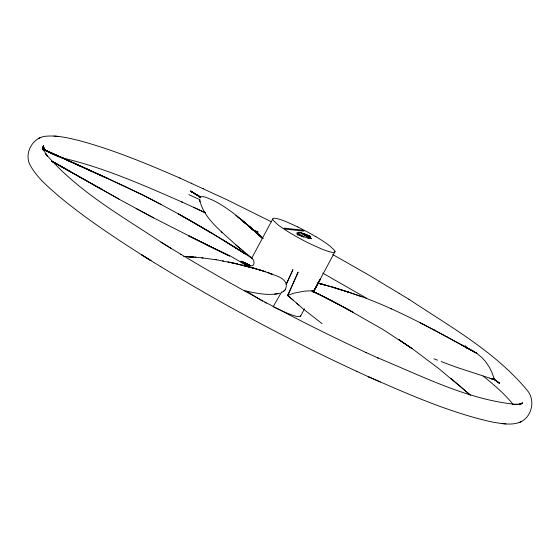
<?xml version="1.0" encoding="UTF-8"?>
<svg xmlns="http://www.w3.org/2000/svg" width="560" height="560" viewBox="0 0 560 560"><rect width="100%" height="100%" fill="white"/><g stroke="black" fill="none" stroke-linecap="round" stroke-linejoin="round"><path stroke-width="0.84" d="M286.496 285.684L285.467 289.415M42.994 148.267L43.008 147.231L42.882 149.681L43.19 146.328L42.917 149.506M298.165 233.576L298.144 234.661L303.947 236.999L296.968 234.248L296.898 232.82L298.165 233.576L297.367 235.074M312.998 292.096L312.508 291.151L310.821 290.794L304.045 291.2L294.791 292.964L287.574 295.358L303.373 309.057L321.986 323.582M273.861 307.118L287.756 313.425A35.112 4.704 28.1 0 0 297.773 316.582L300.545 316.288L300.601 315.406M42.819 149.905L43.008 147.231L42.861 149.359M256.186 232.386L262.962 238.595C246.687 224.546 231.049 208.733 211.316 199.5C208.257 198.681 202.846 194.908 200.249 197.428M250.572 265.741L246.127 263.347L248.437 264.565M43.19 146.328L42.91 149.443L58.737 156.73L42.91 149.443L43.113 149.128L107.926 178.591L143.584 195.405L125.769 186.816M286.293 284.242L292.978 269.57L285.943 284.907M43.547 149.786L44.128 147.91L43.547 149.786L44.128 147.91L43.372 149.31M200.27 197.057L200.053 197.659L200.284 197.106L190.603 191.107L200.445 196.868M199.983 197.855L200.235 197.19L190.603 191.107L200.375 196.952M313.355 291.802L319.27 280.483M300.545 316.288L304.549 308.672M335.013 251.587L313.439 291.97M272.699 219.065L251.545 258.524M298.725 233.835L299.53 232.337L309.932 238.504C307.769 239.295 292.705 231.196 299.53 232.337M309.827 237.832L310.625 236.334L303.618 233.562L309.421 235.9L309.4 236.992L310.667 237.741L310.625 236.334M494.571 379.512L499.394 383.194L494.578 379.687L491.645 371.749L489.132 366.814L485.366 361.368L482.02 357.63L476.798 353.29L463.281 345.856M313.348 292.019L320.404 279.097L313.488 291.704M273.119 306.761L281.645 291.928M281.988 292.362L285.18 289.842M284.991 290.129L285.656 289.128M519.869 404.796L520.583 403.851M251.622 258.377C254.646 259.245 255.388 266.945 250.74 265.818L241.136 261.429L250.74 265.818M520.107 404.775L522.473 402.787L520.87 403.928L522.382 403.2L519.001 404.327L520.436 404.04L512.477 404.425L517.286 404.537C468.027 400.015 422.849 376.348 377.699 357.833L378.175 358.05L365.96 352.485M283.661 291.354L284.389 290.773M180.215 178.199L179.711 177.982C146.902 163.737 113.722 149.891 79.128 140.553C68.362 137.984 57.281 135.205 46.13 136.213C32.683 136.99 23.611 153.629 30.261 165.347C37.1 177.828 48.447 187.068 58.968 196.336C84.819 217.763 112.819 236.425 141.092 254.478C214.088 300.335 290.262 341.152 368.718 376.866L368.242 376.649C408.534 394.282 449.148 412.412 492.247 422.058C501.333 423.465 511.294 425.719 520.177 422.128M519.134 422.597C531.902 417.844 535.969 400.211 527.009 390.068C494.984 351.589 450.072 326.641 408.905 299.25M38.29 138.586L39.333 138.117M39.823 137.872L40.866 137.403M520.667 421.883L521.71 421.414M247.156 291.319C257.803 293.531 269.094 295.883 279.888 293.181M274.666 294.154L277.956 293.671M183.75 256.382L193.501 257.054L187.467 256.641L188.685 256.725M187.467 256.641L198.282 257.39L216.391 259.763M194.691 257.124L195.902 257.208M185.01 256.452L192.311 256.984M58.17 136.423L54.117 136.101M501.816 423.577L505.883 423.899M287.574 295.358L292.278 299.404M201.88 257.817L203.063 257.957M222.467 260.862L223.517 261.044M215.271 259.574L235.914 263.606M227.885 261.842L255.787 268.758L242.046 265.062M61.348 157.675C103.341 167.342 142.982 184.94 182.301 202.167L181.825 201.95L194.04 207.515M472.283 351.099L473.004 351.323M230.083 262.311L237.965 264.075L236.95 263.823M244.65 290.759L246.323 291.144M494.578 379.61L499.394 383.194L494.158 379.512L494.578 379.61L490.035 378.364L491.386 378.77M494.599 379.575L494.158 379.463L494.592 379.652M239.001 264.292L258.342 269.479L272.321 274.141M324.233 284.774L317.954 283.136L325.122 285.012L317.597 283.003M494.144 379.589L491.386 378.721M270.116 273.714C275.982 275.562 284.158 277.655 286.328 284.102M333.172 287.322L348.299 292.103L332.675 287.189L347.151 291.648M252.056 267.68L251.125 267.407L262.612 270.851M258.342 269.479L264.11 271.306L263.382 271.075M264.887 271.53L265.615 271.761M249.347 265.216L241.255 261.31M492.807 379.141L457.66 367.661A169.414 25.438 27.8 0 1 452.956 365.981L441.14 361.543M361.991 296.779L346.577 291.445L361.991 296.779C391.902 307.727 420.224 322.448 448.196 337.568M473.396 351.491L476.798 353.29M267.799 272.538L271.719 273.945M433.972 358.778L437.563 360.192M248.563 264.677L245.014 262.871M251.951 229.474L258.16 232.12L251.944 229.425M380.289 382.018L368.242 376.649M179.711 177.982L227.703 200.109L271.46 221.844M203.126 188.531L203.532 188.72M59.01 156.401L75.187 163.716M356.468 371.28L356.874 371.469M125.804 186.809L43.239 149.184M91.497 171.178L43.155 149.149M188.951 194.67L200.053 199.745M191.282 183.134L191.758 183.351M205.219 212.73L193.599 207.312L205.597 212.912M366.401 352.688C302.841 323.211 240.87 290.29 180.789 254.254L181.167 254.485L170.793 248.185M297.836 226.947L286.58 221.872A35.021 4.69 28.1 0 0 275.1 218.274A35.021 4.69 28.1 0 0 273.287 220.409L277.928 224.756A35.021 4.69 28.1 0 0 291.907 234.017A35.021 4.69 28.1 0 0 309.869 243.698L321.132 248.78A35.021 4.69 28.1 0 0 332.598 252.371A35.021 4.69 28.1 0 0 334.425 250.243L329.784 245.889A35.021 4.69 28.1 0 0 315.833 236.649M390.95 308.602L391.601 308.91M249.872 265.496L241.157 261.394L249.76 265.454M229.446 255.857L205.688 244.356L153.594 217.875M312.375 291.116L320.488 295.022M229.418 255.892L188.461 235.725L229.411 255.906L205.716 244.349M312.319 291.081L331.212 300.447M249.158 265.09L241.283 261.254L249.046 265.048M321.699 295.694L352.548 311.955M321.104 295.323L341.691 306.012L331.926 300.853L332.325 301.056M161.077 204.442L143.535 195.412C180.852 214.375 217.084 235.494 252.133 258.384M420.154 322.742L434.595 330.288M136.199 208.607L153.643 217.868L118.888 199.115L55.181 163.051L118.965 199.073M433.615 329.763L475.664 352.618M411.635 348.299L412.237 348.705L383.033 329.539L342.979 306.705M343.399 306.992L353.542 312.487M447.328 337.085L461.748 344.925M460.628 344.379L474.537 351.988M264.845 302.4L266.336 303.212M246.498 263.452L248.584 264.593M461.377 344.722L476.7 353.262M243.88 263.704L245.259 264.502M332.626 254.492L368.473 274.897L409.325 299.516M322.7 273.091L366.744 298.319M243.936 263.627L245.315 264.397M69.937 171.29L51.541 161.084L70.581 171.808M51.548 161.091L101.773 189.462M195.265 223.489L178.339 213.857L211.834 233.247L245.245 253.876L223.216 240.079M262.605 301.175L246.274 290.976M247.891 266.301L229.943 255.738M195.265 223.531L211.869 233.233M200.319 196.994L190.603 191.107L200.249 197.239M241.157 262.059L242.536 262.885M246.659 265.244L248.024 266.077M244.58 264.089L245.938 264.95M246.631 265.335L247.968 266.147M161.469 242.431L171.199 248.43L161.021 242.151L161.469 242.431C121.065 215.635 77.301 191.009 45.542 153.65L47.516 156.359L43.61 150.15M399.133 293.223L399.525 293.468M160.475 266.532L160.867 266.777M151.095 260.75L141.596 254.786L150.675 260.484M234.367 246.932L245.245 253.876M412.237 348.705L399.028 339.717L412.818 349.097L438.97 368.739L470.148 394.926M252.168 258.265L235.886 244.937C222.383 231.952 204.302 219.506 199.738 200.207L199.941 201.761M287.896 295.414L298.144 272.083L287.714 295.197L288.246 295.708L287.609 295.302L288.869 296.394M242.753 250.719L243.334 251.188M483.224 376.061C493.752 384.727 504.42 393.505 512.89 404.264M253.169 229.796L241.423 219.863L242.193 220.5M239.89 218.596L257.992 234.017M237.538 216.706L245.665 223.37M241.423 219.863L246.491 224.07L240.66 219.233M296.646 303.093L298.816 305.06M235.886 244.937L241.675 249.788M450.639 378.21L460.733 386.68M288.134 295.89L288.841 296.485M246.918 224.553L251.615 228.515M250.523 227.5L244.811 222.656L252.504 229.285M235.886 215.313L239.589 218.582M287.728 295.169L288.246 295.708M292.348 299.362L293.041 299.957M248.738 225.995L260.225 236.103M249.627 226.73L261.128 236.915L258.426 234.472M461.055 387.002L470.414 395.15M253.435 230.034L259.329 235.291M257.11 233.247L262.962 238.595M221.2 231.658L222.033 232.435M262.731 238.532L260.624 236.53L261.506 237.377M289.87 297.262L289.261 296.632L289.548 296.94M242.284 221.207L242.781 221.718M512.484 403.641L513.296 404.768M493.626 378.14L494.585 379.729M43.127 148.883L42.854 147.693L43.113 149.373M297.857 227.024A35.021 4.69 28.1 0 1 315.854 236.726M43.498 145.488L42.973 149.317L43.498 145.488M302.253 230.118L284.046 228.116L285.796 229.152L304.003 231.154L302.253 230.118M301.112 232.512L300.538 232.449L311.514 238.679L301.112 232.512M323.799 284.641L318.08 283.164L334.187 287.623L323.799 284.641M107.926 178.556L59.024 156.401L107.919 178.57M58.933 156.499L43.036 149.198L58.933 156.499M250.292 265.678L241.122 261.45L250.292 265.678M319.823 294.735L311.976 290.976L319.823 294.735M55.258 163.058L52.29 161.406L55.258 163.058M467.271 348.299L465.066 345.828L467.264 348.313"/></g></svg>
